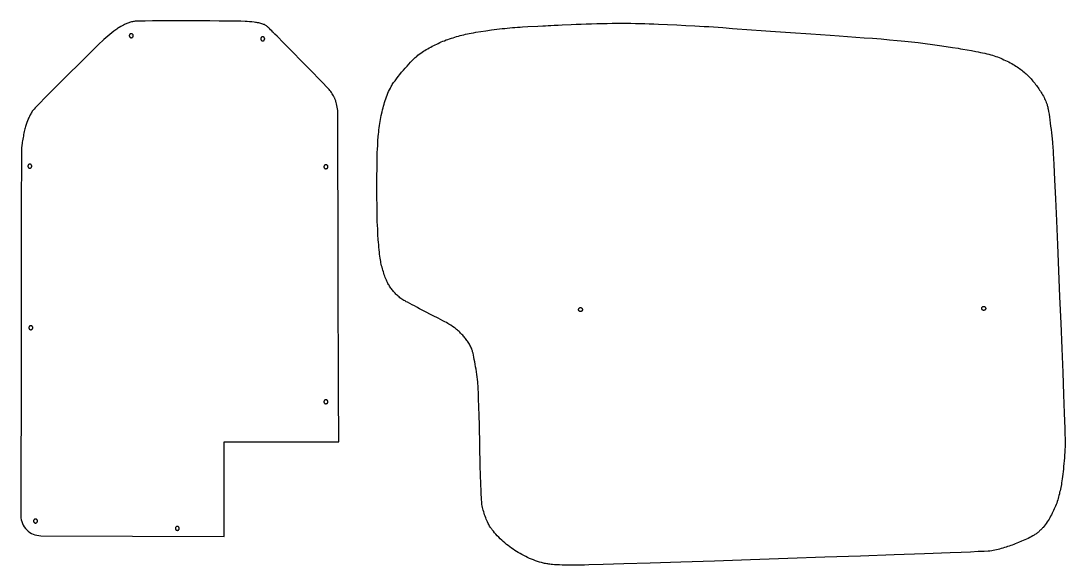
# Model space of a CAD drawing. Extents: x 1569 to 9588, y -6529 to -1210.
# Drawn here: x 5306 to 6356, y -4081 to -3534 of the extents above; entities that cross this region are included whole.
import ezdxf

# ---------------------------------------------------------------- set-up
doc = ezdxf.new("R2010")
doc.units = 0
doc.layers.add('Default_Layer', color=1, linetype='CONTINUOUS')

msp = doc.modelspace()

# ---------------------------------------------------------------- linework, layer by layer
at = {"layer": 'Default_Layer'}
msp.add_lwpolyline([(5510.5, -4051.9), (5510.5, -3956.9), (5510.9, -3956.9), (5511.8, -3956.9), (5515.5, -3956.9), (5528.5, -3956.9), (5547, -3956.9), (5568.1, -3956.9), (5607.7, -3957), (5620.7, -3957), (5625.7, -3957), (5625.6, -3905), (5625.3, -3791.2), (5625.2, -3730.3), (5625, -3677), (5624.9, -3655.6), (5624.8, -3638.9), (5624.8, -3628), (5624.7, -3625), (5624.7, -3623.8), (5624.5, -3622.2), (5624.2, -3620.6), (5623.9, -3618.9), (5623.6, -3617.3), (5623.2, -3615.8), (5623, -3615), (5622.7, -3614.3), (5622.5, -3613.6), (5622.3, -3612.9), (5622, -3612.2), (5621.8, -3611.6), (5621.5, -3611), (5621.2, -3610.4), (5620.9, -3609.8), (5620.6, -3609.3), (5619.9, -3608.1), (5619.2, -3607), (5618.5, -3605.9), (5617.7, -3604.9), (5616.9, -3603.8), (5616.1, -3602.8), (5615.7, -3602.4), (5615.1, -3601.8), (5613.2, -3599.7), (5610.4, -3596.8), (5606.9, -3593.2), (5598.4, -3584.5), (5588.7, -3574.6), (5579, -3564.7), (5570.3, -3555.9), (5563.8, -3549.3), (5561.7, -3547.3), (5560.6, -3546.2), (5560.1, -3545.6), (5559.5, -3545), (5558.4, -3543.8), (5557.3, -3542.7), (5556.1, -3541.5), (5555.5, -3540.9), (5555, -3540.4), (5554.4, -3539.8), (5553.7, -3539.3), (5553.1, -3538.9), (5552.4, -3538.4), (5551.8, -3538), (5551.1, -3537.6), (5550.3, -3537.3), (5549.4, -3537), (5548.5, -3536.7), (5547.6, -3536.4), (5546.5, -3536.2), (5545.4, -3535.9), (5544.3, -3535.7), (5543.2, -3535.5), (5542, -3535.3), (5540.8, -3535.2), (5538.4, -3534.9), (5536, -3534.6), (5533.7, -3534.4), (5532.9, -3534.3), (5531.6, -3534.3), (5527.4, -3534.2), (5521.4, -3534.1), (5514.1, -3534), (5505.6, -3534), (5496.3, -3533.9), (5486.4, -3533.8), (5476.2, -3533.8), (5466.1, -3533.8), (5456.2, -3533.8), (5446.9, -3533.8), (5438.5, -3533.9), (5431.3, -3534), (5428.2, -3534), (5425.5, -3534.1), (5423.2, -3534.2), (5421.4, -3534.2), (5420.1, -3534.3), (5419.7, -3534.4), (5419.4, -3534.4), (5418.4, -3534.6), (5417.5, -3534.8), (5416.6, -3535.1), (5415.7, -3535.4), (5414.8, -3535.7), (5413.9, -3536), (5413, -3536.4), (5412.1, -3536.8), (5411.2, -3537.2), (5410.4, -3537.6), (5409.5, -3538), (5408.7, -3538.4), (5407, -3539.4), (5405.3, -3540.3), (5404.5, -3540.8), (5403.6, -3541.4), (5402.7, -3542), (5401.8, -3542.7), (5400.8, -3543.4), (5399.8, -3544.1), (5397.8, -3545.7), (5395.8, -3547.4), (5393.7, -3549.1), (5391.8, -3550.8), (5389.9, -3552.4), (5389.3, -3553), (5388.3, -3553.9), (5385.5, -3556.6), (5381.7, -3560.3), (5377.1, -3564.8), (5365.9, -3575.9), (5353.4, -3588.2), (5347.1, -3594.5), (5341, -3600.6), (5335.3, -3606.3), (5330.1, -3611.6), (5325.7, -3616.1), (5322.1, -3619.8), (5320.7, -3621.3), (5319.6, -3622.5), (5318.9, -3623.4), (5318.6, -3623.7), (5318.4, -3623.9), (5317.9, -3624.7), (5317.3, -3625.5), (5316.8, -3626.4), (5316.3, -3627.2), (5315.9, -3628.1), (5315.4, -3628.9), (5315, -3629.8), (5314.6, -3630.7), (5314.2, -3631.6), (5313.8, -3632.5), (5313.1, -3634.3), (5312.4, -3636.1), (5311.8, -3637.9), (5311.5, -3638.9), (5311.1, -3640), (5310.8, -3641.2), (5310.5, -3642.4), (5310.2, -3643.7), (5309.8, -3645.1), (5309.5, -3646.6), (5309.2, -3648), (5308.9, -3649.6), (5308.6, -3651.1), (5308.3, -3652.6), (5308.1, -3654.2), (5307.8, -3655.7), (5307.6, -3657.2), (5307.4, -3658.7), (5307.3, -3660.1), (5307.2, -3660.6), (5307.2, -3661.5), (5307.1, -3664.1), (5307.1, -3668), (5307, -3673.1), (5306.9, -3686.5), (5306.8, -3703.8), (5306.8, -3724.6), (5306.7, -3748.2), (5306.7, -3802.1), (5306.6, -3922.1), (5306.5, -3980), (5306.4, -4031.2, 0.41488), (5326.4, -4051.2), (5510.5, -4051.9)], format="xyb", close=True, dxfattribs=at)
for points in [[(5870.4, -4080.7), (5867.9, -4080.7), (5865.4, -4080.7), (5860.4, -4080.8), (5855.3, -4080.8), (5852.7, -4080.8), (5850.2, -4080.7), (5847.7, -4080.6), (5845.2, -4080.5), (5842.7, -4080.4), (5840.4, -4080.2), (5839.2, -4080.1), (5838, -4079.9), (5836.9, -4079.8), (5835.8, -4079.6), (5834.7, -4079.4), (5833.6, -4079.2), (5832.6, -4079), (5831.5, -4078.8), (5829.5, -4078.3), (5827.5, -4077.7), (5825.4, -4077), (5823.4, -4076.3), (5821.4, -4075.6), (5819.4, -4074.8), (5817.4, -4074), (5815.5, -4073.1), (5813.6, -4072.2), (5811.7, -4071.2), (5809.8, -4070.2), (5808, -4069.2), (5806.2, -4068.2), (5804.4, -4067.1), (5802.7, -4066), (5801, -4064.9), (5799.4, -4063.7), (5797.7, -4062.5), (5796, -4061.2), (5794.4, -4059.9), (5792.7, -4058.5), (5791.1, -4057.1), (5789.5, -4055.6), (5788, -4054.2), (5786.5, -4052.7), (5785, -4051.2), (5783.7, -4049.7), (5782.4, -4048.3), (5781.2, -4046.8), (5780, -4045.4), (5779.5, -4044.7), (5779, -4044.1), (5778.6, -4043.4), (5778.1, -4042.8), (5777.3, -4041.5), (5776.6, -4040.1), (5775.8, -4038.8), (5775.2, -4037.4), (5774.5, -4036), (5773.9, -4034.6), (5773.4, -4033.1), (5772.8, -4031.7), (5772.3, -4030.2), (5771.9, -4028.7), (5771.4, -4027.2), (5771, -4025.7), (5770.7, -4024.2), (5770.3, -4022.7), (5770, -4021.2), (5769.7, -4019.7), (5769.6, -4019.2), (5769.5, -4018.7), (5769.4, -4017.1), (5769.3, -4015.1), (5769.1, -4012.7), (5769, -4009.8), (5768.8, -4006.6), (5768.6, -3999.1), (5768.3, -3990.5), (5768, -3981), (5767.5, -3960.7), (5767.1, -3940.2), (5766.8, -3930.5), (5766.6, -3921.6), (5766.3, -3913.7), (5766.1, -3907.1), (5766, -3904.4), (5765.9, -3902.1), (5765.8, -3900.2), (5765.6, -3898.8), (5765.4, -3896.6), (5765.1, -3894.2), (5764.8, -3891.7), (5764.5, -3889.1), (5764.1, -3886.5), (5763.7, -3883.9), (5763.3, -3881.4), (5762.9, -3878.9), (5762.5, -3876.4), (5762, -3874.1), (5761.6, -3871.9), (5761.2, -3869.8), (5760.7, -3867.9), (5760.3, -3866.3), (5760.1, -3865.5), (5759.9, -3864.8), (5759.6, -3864.2), (5759.4, -3863.7), (5759, -3862.6), (5758.5, -3861.6), (5758, -3860.6), (5757.5, -3859.6), (5757, -3858.7), (5756.4, -3857.7), (5755.8, -3856.7), (5755.1, -3855.8), (5754.5, -3854.9), (5753.8, -3854), (5753.1, -3853.1), (5752.5, -3852.2), (5751.8, -3851.4), (5751.1, -3850.6), (5750.3, -3849.7), (5749.6, -3849), (5748.9, -3848.2), (5748.2, -3847.5), (5747.4, -3846.7), (5746.7, -3846), (5745.9, -3845.3), (5745.1, -3844.7), (5744.2, -3844), (5743.4, -3843.4), (5742.6, -3842.7), (5741.7, -3842.1), (5740, -3840.9), (5738.3, -3839.7), (5736.5, -3838.6), (5735.5, -3837.9), (5734, -3837.1), (5732.3, -3836.2), (5730.3, -3835.1), (5725.8, -3832.7), (5720.8, -3830.2), (5711, -3825.2), (5707, -3823.1), (5705.4, -3822.3), (5704.1, -3821.5), (5701.8, -3820.3), (5699.4, -3819.1), (5697.1, -3817.9), (5694.7, -3816.6), (5693.5, -3816), (5692.4, -3815.3), (5691.3, -3814.7), (5690.2, -3814), (5689.2, -3813.4), (5688.2, -3812.7), (5687.3, -3812), (5686.4, -3811.3), (5685.5, -3810.6), (5684.7, -3809.8), (5683.9, -3809), (5683.1, -3808.3), (5682.4, -3807.5), (5681.6, -3806.6), (5680.9, -3805.8), (5680.2, -3804.9), (5679.5, -3804.1), (5678.8, -3803.2), (5678.1, -3802.3), (5677.5, -3801.4), (5676.9, -3800.5), (5676.3, -3799.5), (5675.7, -3798.6), (5675.2, -3797.6), (5674.6, -3796.6), (5674.1, -3795.5), (5673.6, -3794.3), (5673.1, -3793), (5672.5, -3791.7), (5672, -3790.3), (5671.5, -3788.9), (5671.1, -3787.4), (5670.6, -3786), (5670.1, -3784.4), (5669.7, -3782.9), (5669.3, -3781.4), (5668.9, -3779.9), (5668.5, -3778.4), (5668.2, -3776.9), (5667.9, -3775.5), (5667.6, -3773.9), (5667.3, -3772.2), (5667.1, -3770.3), (5666.8, -3768.2), (5666.6, -3766.1), (5666.3, -3763.8), (5666.1, -3761.3), (5665.9, -3758.9), (5665.7, -3756.3), (5665.5, -3753.8), (5665.2, -3748.6), (5664.9, -3743.6), (5664.6, -3738.8), (5664.5, -3736.1), (5664.5, -3732.5), (5664.4, -3728.3), (5664.3, -3723.4), (5664.3, -3718.1), (5664.2, -3712.5), (5664.2, -3700.7), (5664.2, -3688.9), (5664.3, -3683.3), (5664.3, -3678.1), (5664.4, -3673.3), (5664.4, -3669.2), (5664.5, -3665.7), (5664.6, -3663.1), (5664.9, -3658.8), (5665.2, -3654.4), (5665.5, -3649.9), (5665.7, -3647.7), (5665.9, -3645.5), (5666.1, -3643.3), (5666.4, -3641.2), (5666.7, -3639), (5667, -3636.9), (5667.3, -3634.8), (5667.6, -3632.8), (5668, -3630.8), (5668.4, -3628.9), (5669.3, -3625.1), (5669.8, -3623.2), (5670.3, -3621.3), (5670.8, -3619.4), (5671.3, -3617.6), (5671.9, -3615.7), (5672.4, -3613.8), (5673.1, -3612), (5673.7, -3610.1), (5674.4, -3608.3), (5675.2, -3606.5), (5675.9, -3604.7), (5676.8, -3603), (5677.7, -3601.3), (5678.1, -3600.4), (5678.6, -3599.6), (5679.1, -3598.7), (5679.6, -3597.8), (5680.2, -3596.9), (5680.9, -3595.9), (5681.6, -3594.9), (5682.3, -3593.9), (5683.8, -3591.9), (5685.4, -3589.8), (5687.1, -3587.6), (5688.9, -3585.5), (5690.7, -3583.3), (5692.5, -3581.2), (5694.4, -3579.2), (5696.2, -3577.2), (5697.9, -3575.3), (5699.6, -3573.6), (5701.2, -3572.1), (5702.7, -3570.7), (5703.4, -3570), (5704.1, -3569.5), (5705.4, -3568.4), (5706.7, -3567.4), (5708.1, -3566.4), (5709.5, -3565.4), (5710.9, -3564.4), (5712.3, -3563.5), (5713.7, -3562.6), (5715.2, -3561.8), (5716.7, -3560.9), (5718.2, -3560.1), (5719.7, -3559.3), (5721.2, -3558.6), (5722.7, -3557.8), (5724.2, -3557.1), (5725.7, -3556.4), (5727.3, -3555.7), (5728.8, -3555), (5730.4, -3554.3), (5732.1, -3553.7), (5733.7, -3553), (5735.4, -3552.4), (5737.2, -3551.8), (5738.9, -3551.2), (5740.7, -3550.7), (5742.4, -3550.1), (5744.2, -3549.6), (5746, -3549.1), (5747.8, -3548.6), (5749.6, -3548.1), (5751.4, -3547.7), (5753.2, -3547.3), (5755, -3546.9), (5756.9, -3546.5), (5758.9, -3546.1), (5761.1, -3545.7), (5763.4, -3545.3), (5768.4, -3544.5), (5773.7, -3543.7), (5779.1, -3542.9), (5784.6, -3542.2), (5787.3, -3541.9), (5790, -3541.5), (5792.6, -3541.3), (5795.1, -3541), (5797.7, -3540.7), (5800.2, -3540.5), (5802.8, -3540.3), (5805.4, -3540.1), (5807.9, -3540), (5810.5, -3539.8), (5815.6, -3539.6), (5825.8, -3539.2), (5830.9, -3538.9), (5833.5, -3538.7), (5836.1, -3538.6), (5839, -3538.4), (5842.3, -3538.2), (5846.1, -3538), (5850.2, -3537.8), (5859.3, -3537.4), (5864.2, -3537.2), (5869.3, -3537), (5874.5, -3536.8), (5879.7, -3536.7), (5885, -3536.5), (5890.3, -3536.4), (5895.5, -3536.3), (5900.6, -3536.2), (5905.5, -3536.2), (5910.2, -3536.2), (5914.8, -3536.2), (5919.4, -3536.2), (5924, -3536.3), (5928.6, -3536.4), (5933.2, -3536.5), (5937.8, -3536.7), (5942.4, -3536.8), (5946.9, -3537), (5956.1, -3537.4), (5965.3, -3537.8), (5974.4, -3538.3), (5983.6, -3538.8), (5988.2, -3539.1), (5992.9, -3539.3), (5997.5, -3539.6), (6002.2, -3539.9), (6011.7, -3540.6), (6021.3, -3541.3), (6040.6, -3542.8), (6050.2, -3543.5), (6059.7, -3544.2), (6079.7, -3545.5), (6100, -3546.8), (6109.9, -3547.5), (6119.5, -3548.1), (6128.6, -3548.8), (6137, -3549.4), (6153.7, -3550.7), (6162.2, -3551.3), (6170.7, -3552), (6179, -3552.7), (6187, -3553.4), (6190.8, -3553.8), (6194.5, -3554.2), (6198, -3554.5), (6201.3, -3554.9), (6208, -3555.7), (6215, -3556.6), (6222.2, -3557.5), (6229.3, -3558.5), (6236.1, -3559.5), (6242.4, -3560.4), (6248, -3561.3), (6250.5, -3561.8), (6252.8, -3562.2), (6261.5, -3563.7), (6266, -3564.6), (6268.2, -3565), (6270.4, -3565.5), (6272.6, -3565.9), (6274.8, -3566.4), (6276.9, -3566.9), (6278.9, -3567.4), (6280.8, -3567.9), (6282.7, -3568.4), (6284.4, -3569), (6286.1, -3569.5), (6287.6, -3570.1), (6289.2, -3570.7), (6290.9, -3571.4), (6292.5, -3572.1), (6294.1, -3572.8), (6295.7, -3573.6), (6297.3, -3574.3), (6298.9, -3575.1), (6300.4, -3575.9), (6301.9, -3576.7), (6303.4, -3577.6), (6304.8, -3578.4), (6306.2, -3579.2), (6307.5, -3580.1), (6308.7, -3580.9), (6309.9, -3581.7), (6311, -3582.6), (6312.2, -3583.4), (6313.2, -3584.3), (6314.3, -3585.2), (6315.4, -3586.2), (6316.4, -3587.1), (6317.5, -3588.1), (6318.5, -3589.1), (6319.4, -3590.1), (6320.4, -3591.1), (6321.4, -3592.2), (6322.3, -3593.2), (6323.2, -3594.3), (6324.1, -3595.4), (6325, -3596.5), (6325.9, -3597.6), (6326.7, -3598.7), (6327.6, -3599.9), (6328.4, -3601), (6329.2, -3602.2), (6330, -3603.3), (6330.8, -3604.5), (6331.6, -3605.7), (6332.3, -3606.9), (6333, -3608.2), (6333.7, -3609.4), (6334.4, -3610.7), (6335, -3612), (6335.6, -3613.2), (6336.2, -3614.5), (6336.7, -3615.9), (6337.2, -3617.2), (6337.4, -3617.9), (6337.6, -3618.7), (6337.8, -3619.6), (6338.1, -3620.5), (6338.3, -3621.6), (6338.5, -3622.7), (6339, -3625), (6339.4, -3627.7), (6339.8, -3630.5), (6340.2, -3633.4), (6340.6, -3636.5), (6341, -3639.7), (6341.4, -3642.9), (6341.8, -3646.2), (6342.1, -3649.4), (6342.8, -3655.8), (6343.3, -3661.7), (6343.5, -3663.8), (6343.7, -3667.3), (6343.9, -3672.1), (6344.2, -3678.2), (6345, -3693.5), (6345.8, -3712.6), (6346.8, -3734.6), (6347.9, -3758.8), (6349, -3784.6), (6350.1, -3811), (6351.2, -3837.5), (6352.2, -3863.2), (6353.2, -3887.3), (6354, -3909.2), (6354.7, -3928.2), (6355.2, -3943.3), (6355.4, -3949.2), (6355.5, -3954), (6355.6, -3957.4), (6355.6, -3958.5), (6355.6, -3959.4), (6355.5, -3961.9), (6355.4, -3964.6), (6355.2, -3967.4), (6355, -3970.2), (6354.8, -3973), (6354.6, -3975.8), (6354.4, -3978.7), (6354.1, -3981.5), (6353.9, -3984.2), (6353.6, -3986.8), (6353.3, -3989.4), (6353, -3991.8), (6352.7, -3994), (6352.4, -3996.1), (6352.1, -3998), (6351.8, -3999.7), (6351.2, -4002.9), (6350.5, -4006), (6350.1, -4007.6), (6349.8, -4009.1), (6349.4, -4010.7), (6349, -4012.3), (6348.6, -4013.8), (6348.1, -4015.3), (6347.6, -4016.9), (6347.1, -4018.4), (6346.6, -4019.9), (6346, -4021.4), (6345.4, -4022.9), (6344.7, -4024.3), (6344, -4025.8), (6343.3, -4027.2), (6342.6, -4028.7), (6341.8, -4030.2), (6341, -4031.7), (6340.2, -4033.1), (6339.4, -4034.6), (6338.5, -4036), (6337.5, -4037.4), (6336.6, -4038.8), (6335.6, -4040.2), (6334.6, -4041.5), (6333.5, -4042.8), (6332.9, -4043.4), (6332.4, -4044.1), (6331.8, -4044.7), (6331.2, -4045.2), (6330.6, -4045.8), (6330, -4046.4), (6329.4, -4046.9), (6328.7, -4047.5), (6328.1, -4048), (6327.4, -4048.5), (6326.7, -4049), (6326, -4049.5), (6325.3, -4050), (6324.6, -4050.5), (6323.1, -4051.4), (6321.5, -4052.2), (6320, -4053.1), (6318.4, -4053.9), (6316.8, -4054.6), (6315.1, -4055.4), (6313.5, -4056.1), (6311.9, -4056.8), (6308.7, -4058.1), (6305.5, -4059.4), (6304, -4060), (6302.5, -4060.6), (6300.9, -4061.1), (6299.3, -4061.7), (6297.8, -4062.2), (6296.2, -4062.7), (6294.6, -4063.2), (6293, -4063.7), (6291.4, -4064.1), (6289.8, -4064.6), (6288.2, -4065), (6286.6, -4065.3), (6285, -4065.7), (6283.4, -4066), (6281.8, -4066.3), (6280.1, -4066.6), (6279.4, -4066.7), (6278.2, -4066.7), (6274.2, -4067), (6268.3, -4067.2), (6260.6, -4067.6), (6251.1, -4068), (6240.2, -4068.4), (6214.3, -4069.4), (6183.9, -4070.5), (6150.1, -4071.7), (6114, -4072.9), (6076.9, -4074.2), (6039.6, -4075.5), (6003.4, -4076.7), (5969.4, -4077.8), (5938.6, -4078.8), (5912.3, -4079.6), (5891.3, -4080.2), (5877, -4080.6), (5872.7, -4080.7), (5870.4, -4080.7)], [(5417.3, -3550.7), (5417.5, -3550.7), (5417.7, -3550.7), (5417.9, -3550.6), (5418.1, -3550.6), (5418.3, -3550.5), (5418.4, -3550.4), (5418.6, -3550.3), (5418.7, -3550.1), (5418.8, -3550), (5419, -3549.8), (5419.1, -3549.7), (5419.1, -3549.5), (5419.2, -3549.3), (5419.3, -3549.1), (5419.3, -3548.9), (5419.3, -3548.7), (5419.3, -3548.5), (5419.3, -3548.3), (5419.2, -3548.1), (5419.1, -3547.9), (5419.1, -3547.8), (5419, -3547.6), (5418.8, -3547.4), (5418.7, -3547.3), (5418.6, -3547.2), (5418.4, -3547), (5418.3, -3546.9), (5418.1, -3546.9), (5417.9, -3546.8), (5417.7, -3546.7), (5417.5, -3546.7), (5417.3, -3546.7), (5417.1, -3546.7), (5416.9, -3546.7), (5416.7, -3546.8), (5416.5, -3546.9), (5416.3, -3546.9), (5416.2, -3547), (5416, -3547.2), (5415.9, -3547.3), (5415.8, -3547.4), (5415.6, -3547.6), (5415.5, -3547.8), (5415.5, -3547.9), (5415.4, -3548.1), (5415.3, -3548.3), (5415.3, -3548.5), (5415.3, -3548.7), (5415.3, -3548.9), (5415.3, -3549.1), (5415.4, -3549.3), (5415.5, -3549.5), (5415.5, -3549.7), (5415.6, -3549.8), (5415.8, -3550), (5415.9, -3550.1), (5416, -3550.3), (5416.2, -3550.4), (5416.3, -3550.5), (5416.5, -3550.6), (5416.7, -3550.6), (5416.9, -3550.7), (5417.1, -3550.7), (5417.3, -3550.7)], [(5417.3, -3548.7), (5417.3, -3548.7), (5417.3, -3548.7), (5417.3, -3548.7), (5417.3, -3548.7)], [(5549.4, -3553.9), (5549.6, -3553.9), (5549.8, -3553.8), (5550, -3553.8), (5550.2, -3553.7), (5550.3, -3553.6), (5550.5, -3553.5), (5550.7, -3553.4), (5550.8, -3553.3), (5550.9, -3553.1), (5551, -3553), (5551.1, -3552.8), (5551.2, -3552.6), (5551.3, -3552.5), (5551.3, -3552.3), (5551.4, -3552.1), (5551.4, -3551.9), (5551.4, -3551.7), (5551.3, -3551.5), (5551.3, -3551.3), (5551.2, -3551.1), (5551.1, -3550.9), (5551, -3550.7), (5550.9, -3550.6), (5550.8, -3550.5), (5550.7, -3550.3), (5550.5, -3550.2), (5550.3, -3550.1), (5550.2, -3550), (5550, -3550), (5549.8, -3549.9), (5549.6, -3549.9), (5549.4, -3549.9), (5549.2, -3549.9), (5549, -3549.9), (5548.8, -3550), (5548.6, -3550), (5548.4, -3550.1), (5548.3, -3550.2), (5548.1, -3550.3), (5548, -3550.5), (5547.8, -3550.6), (5547.7, -3550.7), (5547.6, -3550.9), (5547.5, -3551.1), (5547.5, -3551.3), (5547.4, -3551.5), (5547.4, -3551.7), (5547.4, -3551.9), (5547.4, -3552.1), (5547.4, -3552.3), (5547.5, -3552.5), (5547.5, -3552.6), (5547.6, -3552.8), (5547.7, -3553), (5547.8, -3553.1), (5548, -3553.3), (5548.1, -3553.4), (5548.3, -3553.5), (5548.4, -3553.6), (5548.6, -3553.7), (5548.8, -3553.8), (5549, -3553.8), (5549.2, -3553.9), (5549.4, -3553.9)], [(5315.4, -3681.8), (5315.6, -3681.8), (5315.8, -3681.8), (5316, -3681.7), (5316.2, -3681.7), (5316.3, -3681.6), (5316.5, -3681.5), (5316.7, -3681.4), (5316.8, -3681.2), (5316.9, -3681.1), (5317.1, -3680.9), (5317.2, -3680.8), (5317.2, -3680.6), (5317.3, -3680.4), (5317.4, -3680.2), (5317.4, -3680), (5317.4, -3679.8), (5317.4, -3679.6), (5317.4, -3679.4), (5317.3, -3679.2), (5317.2, -3679), (5317.2, -3678.9), (5317.1, -3678.7), (5316.9, -3678.6), (5316.8, -3678.4), (5316.7, -3678.3), (5316.5, -3678.2), (5316.3, -3678.1), (5316.2, -3678), (5316, -3677.9), (5315.8, -3677.9), (5315.6, -3677.8), (5315.4, -3677.8), (5315.2, -3677.8), (5315, -3677.9), (5314.8, -3677.9), (5314.6, -3678), (5314.4, -3678.1), (5314.3, -3678.2), (5314.1, -3678.3), (5314, -3678.4), (5313.8, -3678.6), (5313.7, -3678.7), (5313.6, -3678.9), (5313.6, -3679), (5313.5, -3679.2), (5313.4, -3679.4), (5313.4, -3679.6), (5313.4, -3679.8), (5313.4, -3680), (5313.4, -3680.2), (5313.5, -3680.4), (5313.6, -3680.6), (5313.6, -3680.8), (5313.7, -3680.9), (5313.8, -3681.1), (5314, -3681.2), (5314.1, -3681.4), (5314.3, -3681.5), (5314.4, -3681.6), (5314.6, -3681.7), (5314.8, -3681.7), (5315, -3681.8), (5315.2, -3681.8), (5315.4, -3681.8)], [(5612.9, -3682.4), (5613.1, -3682.4), (5613.3, -3682.4), (5613.5, -3682.3), (5613.7, -3682.3), (5613.9, -3682.2), (5614, -3682.1), (5614.2, -3682), (5614.3, -3681.8), (5614.4, -3681.7), (5614.6, -3681.5), (5614.7, -3681.4), (5614.7, -3681.2), (5614.8, -3681), (5614.9, -3680.8), (5614.9, -3680.6), (5614.9, -3680.4), (5614.9, -3680.2), (5614.9, -3680), (5614.8, -3679.8), (5614.7, -3679.6), (5614.7, -3679.5), (5614.6, -3679.3), (5614.4, -3679.1), (5614.3, -3679), (5614.2, -3678.9), (5614, -3678.8), (5613.9, -3678.7), (5613.7, -3678.6), (5613.5, -3678.5), (5613.3, -3678.5), (5613.1, -3678.4), (5612.9, -3678.4), (5612.7, -3678.4), (5612.5, -3678.5), (5612.3, -3678.5), (5612.1, -3678.6), (5611.9, -3678.7), (5611.8, -3678.8), (5611.6, -3678.9), (5611.5, -3679), (5611.4, -3679.1), (5611.2, -3679.3), (5611.1, -3679.5), (5611.1, -3679.6), (5611, -3679.8), (5610.9, -3680), (5610.9, -3680.2), (5610.9, -3680.4), (5610.9, -3680.6), (5610.9, -3680.8), (5611, -3681), (5611.1, -3681.2), (5611.1, -3681.4), (5611.2, -3681.5), (5611.4, -3681.7), (5611.5, -3681.8), (5611.6, -3682), (5611.8, -3682.1), (5611.9, -3682.2), (5612.1, -3682.3), (5612.3, -3682.3), (5612.5, -3682.4), (5612.7, -3682.4), (5612.9, -3682.4)], [(5868.7, -3822), (5868.9, -3822), (5869.1, -3822), (5869.3, -3822.1), (5869.5, -3822.1), (5869.7, -3822.2), (5869.8, -3822.3), (5870, -3822.4), (5870.1, -3822.6), (5870.2, -3822.7), (5870.4, -3822.9), (5870.5, -3823), (5870.5, -3823.2), (5870.6, -3823.4), (5870.7, -3823.6), (5870.7, -3823.8), (5870.7, -3824), (5870.7, -3824.2), (5870.7, -3824.4), (5870.6, -3824.6), (5870.5, -3824.8), (5870.5, -3824.9), (5870.4, -3825.1), (5870.2, -3825.2), (5870.1, -3825.4), (5870, -3825.5), (5869.8, -3825.6), (5869.7, -3825.7), (5869.5, -3825.8), (5869.3, -3825.9), (5869.1, -3825.9), (5868.9, -3826), (5868.7, -3826), (5868.5, -3826), (5868.3, -3825.9), (5868.1, -3825.9), (5867.9, -3825.8), (5867.8, -3825.7), (5867.6, -3825.6), (5867.4, -3825.5), (5867.3, -3825.4), (5867.2, -3825.2), (5867, -3825.1), (5866.9, -3824.9), (5866.9, -3824.8), (5866.8, -3824.6), (5866.7, -3824.4), (5866.7, -3824.2), (5866.7, -3824), (5866.7, -3823.8), (5866.7, -3823.6), (5866.8, -3823.4), (5866.9, -3823.2), (5866.9, -3823), (5867, -3822.9), (5867.2, -3822.7), (5867.3, -3822.6), (5867.4, -3822.4), (5867.6, -3822.3), (5867.8, -3822.2), (5867.9, -3822.1), (5868.1, -3822.1), (5868.3, -3822), (5868.5, -3822), (5868.7, -3822)], [(6273.8, -3820.8), (6274, -3820.8), (6274.2, -3820.8), (6274.4, -3820.9), (6274.6, -3820.9), (6274.7, -3821), (6274.9, -3821.1), (6275.1, -3821.2), (6275.2, -3821.4), (6275.3, -3821.5), (6275.5, -3821.7), (6275.6, -3821.8), (6275.6, -3822), (6275.7, -3822.2), (6275.8, -3822.4), (6275.8, -3822.6), (6275.8, -3822.8), (6275.8, -3823), (6275.8, -3823.2), (6275.7, -3823.4), (6275.6, -3823.6), (6275.6, -3823.7), (6275.5, -3823.9), (6275.3, -3824.1), (6275.2, -3824.2), (6275.1, -3824.3), (6274.9, -3824.4), (6274.7, -3824.5), (6274.6, -3824.6), (6274.4, -3824.7), (6274.2, -3824.7), (6274, -3824.8), (6273.8, -3824.8), (6273.6, -3824.8), (6273.4, -3824.7), (6273.2, -3824.7), (6273, -3824.6), (6272.8, -3824.5), (6272.7, -3824.4), (6272.5, -3824.3), (6272.4, -3824.2), (6272.2, -3824.1), (6272.1, -3823.9), (6272, -3823.7), (6271.9, -3823.6), (6271.9, -3823.4), (6271.8, -3823.2), (6271.8, -3823), (6271.8, -3822.8), (6271.8, -3822.6), (6271.8, -3822.4), (6271.9, -3822.2), (6271.9, -3822), (6272, -3821.8), (6272.1, -3821.7), (6272.2, -3821.5), (6272.4, -3821.4), (6272.5, -3821.2), (6272.7, -3821.1), (6272.8, -3821), (6273, -3820.9), (6273.2, -3820.9), (6273.4, -3820.8), (6273.6, -3820.8), (6273.8, -3820.8)], [(5316.4, -3844.2), (5316.6, -3844.2), (5316.8, -3844.1), (5317, -3844.1), (5317.2, -3844), (5317.4, -3843.9), (5317.5, -3843.8), (5317.7, -3843.7), (5317.8, -3843.6), (5317.9, -3843.5), (5318.1, -3843.3), (5318.2, -3843.1), (5318.2, -3843), (5318.3, -3842.8), (5318.4, -3842.6), (5318.4, -3842.4), (5318.4, -3842.2), (5318.4, -3842), (5318.4, -3841.8), (5318.3, -3841.6), (5318.2, -3841.4), (5318.2, -3841.2), (5318.1, -3841.1), (5317.9, -3840.9), (5317.8, -3840.8), (5317.7, -3840.6), (5317.5, -3840.5), (5317.4, -3840.4), (5317.2, -3840.3), (5317, -3840.3), (5316.8, -3840.2), (5316.6, -3840.2), (5316.4, -3840.2), (5316.2, -3840.2), (5316, -3840.2), (5315.8, -3840.3), (5315.6, -3840.3), (5315.4, -3840.4), (5315.3, -3840.5), (5315.1, -3840.6), (5315, -3840.8), (5314.9, -3840.9), (5314.7, -3841.1), (5314.6, -3841.2), (5314.6, -3841.4), (5314.5, -3841.6), (5314.4, -3841.8), (5314.4, -3842), (5314.4, -3842.2), (5314.4, -3842.4), (5314.4, -3842.6), (5314.5, -3842.8), (5314.6, -3843), (5314.6, -3843.1), (5314.7, -3843.3), (5314.9, -3843.5), (5315, -3843.6), (5315.1, -3843.7), (5315.3, -3843.8), (5315.4, -3843.9), (5315.6, -3844), (5315.8, -3844.1), (5316, -3844.1), (5316.2, -3844.2), (5316.4, -3844.2)], [(5612.9, -3918.6), (5613.1, -3918.6), (5613.3, -3918.6), (5613.5, -3918.5), (5613.7, -3918.5), (5613.9, -3918.4), (5614, -3918.3), (5614.2, -3918.2), (5614.3, -3918), (5614.4, -3917.9), (5614.6, -3917.7), (5614.7, -3917.6), (5614.7, -3917.4), (5614.8, -3917.2), (5614.9, -3917), (5614.9, -3916.8), (5614.9, -3916.6), (5614.9, -3916.4), (5614.9, -3916.2), (5614.8, -3916), (5614.7, -3915.8), (5614.7, -3915.7), (5614.6, -3915.5), (5614.4, -3915.3), (5614.3, -3915.2), (5614.2, -3915.1), (5614, -3914.9), (5613.9, -3914.8), (5613.7, -3914.8), (5613.5, -3914.7), (5613.3, -3914.6), (5613.1, -3914.6), (5612.9, -3914.6), (5612.7, -3914.6), (5612.5, -3914.6), (5612.3, -3914.7), (5612.1, -3914.8), (5611.9, -3914.8), (5611.8, -3914.9), (5611.6, -3915.1), (5611.5, -3915.2), (5611.4, -3915.3), (5611.2, -3915.5), (5611.1, -3915.7), (5611.1, -3915.8), (5611, -3916), (5610.9, -3916.2), (5610.9, -3916.4), (5610.9, -3916.6), (5610.9, -3916.8), (5610.9, -3917), (5611, -3917.2), (5611.1, -3917.4), (5611.1, -3917.6), (5611.2, -3917.7), (5611.4, -3917.9), (5611.5, -3918), (5611.6, -3918.2), (5611.8, -3918.3), (5611.9, -3918.4), (5612.1, -3918.5), (5612.3, -3918.5), (5612.5, -3918.6), (5612.7, -3918.6), (5612.9, -3918.6)], [(5321.1, -4038.5), (5321.3, -4038.5), (5321.5, -4038.4), (5321.7, -4038.4), (5321.9, -4038.3), (5322.1, -4038.2), (5322.3, -4038.1), (5322.4, -4038), (5322.6, -4037.9), (5322.7, -4037.7), (5322.8, -4037.6), (5322.9, -4037.4), (5323, -4037.3), (5323, -4037.1), (5323.1, -4036.9), (5323.1, -4036.7), (5323.1, -4036.5), (5323.1, -4036.3), (5323.1, -4036.1), (5323, -4035.9), (5323, -4035.7), (5322.9, -4035.5), (5322.8, -4035.4), (5322.7, -4035.2), (5322.6, -4035.1), (5322.4, -4034.9), (5322.3, -4034.8), (5322.1, -4034.7), (5321.9, -4034.6), (5321.7, -4034.6), (5321.5, -4034.5), (5321.3, -4034.5), (5321.1, -4034.5), (5320.9, -4034.5), (5320.7, -4034.5), (5320.5, -4034.6), (5320.4, -4034.6), (5320.2, -4034.7), (5320, -4034.8), (5319.9, -4034.9), (5319.7, -4035.1), (5319.6, -4035.2), (5319.5, -4035.4), (5319.4, -4035.5), (5319.3, -4035.7), (5319.2, -4035.9), (5319.2, -4036.1), (5319.1, -4036.3), (5319.1, -4036.5), (5319.1, -4036.7), (5319.2, -4036.9), (5319.2, -4037.1), (5319.3, -4037.3), (5319.4, -4037.4), (5319.5, -4037.6), (5319.6, -4037.7), (5319.7, -4037.9), (5319.9, -4038), (5320, -4038.1), (5320.2, -4038.2), (5320.4, -4038.3), (5320.5, -4038.4), (5320.7, -4038.4), (5320.9, -4038.5), (5321.1, -4038.5)], [(5463.6, -4045.9), (5463.8, -4045.9), (5464, -4045.8), (5464.2, -4045.8), (5464.4, -4045.7), (5464.5, -4045.6), (5464.7, -4045.5), (5464.9, -4045.4), (5465, -4045.3), (5465.1, -4045.1), (5465.2, -4045), (5465.3, -4044.8), (5465.4, -4044.6), (5465.5, -4044.5), (5465.5, -4044.3), (5465.6, -4044.1), (5465.6, -4043.9), (5465.6, -4043.7), (5465.5, -4043.5), (5465.5, -4043.3), (5465.4, -4043.1), (5465.3, -4042.9), (5465.2, -4042.8), (5465.1, -4042.6), (5465, -4042.5), (5464.9, -4042.3), (5464.7, -4042.2), (5464.5, -4042.1), (5464.4, -4042), (5464.2, -4042), (5464, -4041.9), (5463.8, -4041.9), (5463.6, -4041.9), (5463.4, -4041.9), (5463.2, -4041.9), (5463, -4042), (5462.8, -4042), (5462.6, -4042.1), (5462.5, -4042.2), (5462.3, -4042.3), (5462.2, -4042.5), (5462, -4042.6), (5461.9, -4042.8), (5461.8, -4042.9), (5461.7, -4043.1), (5461.7, -4043.3), (5461.6, -4043.5), (5461.6, -4043.7), (5461.6, -4043.9), (5461.6, -4044.1), (5461.6, -4044.3), (5461.7, -4044.5), (5461.7, -4044.6), (5461.8, -4044.8), (5461.9, -4045), (5462, -4045.1), (5462.2, -4045.3), (5462.3, -4045.4), (5462.5, -4045.5), (5462.6, -4045.6), (5462.8, -4045.7), (5463, -4045.8), (5463.2, -4045.8), (5463.4, -4045.9), (5463.6, -4045.9)]]:
    msp.add_lwpolyline(points, close=True, dxfattribs=at)

doc.saveas('drawing.dxf')
